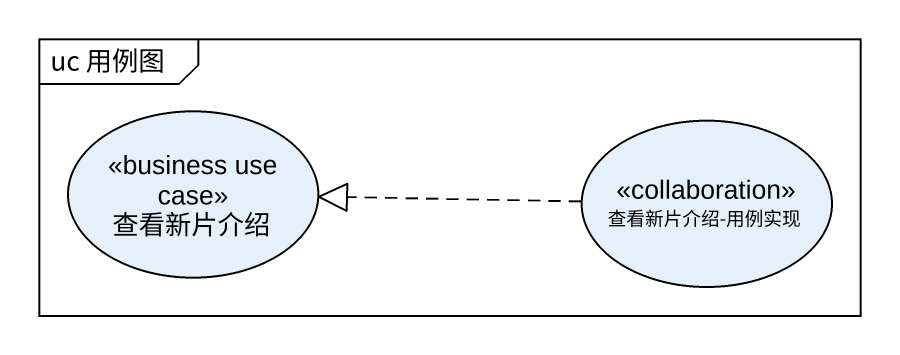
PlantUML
@startuml
mainframe uc 用例图
usecase 查看新片介绍 <<business use case>>
usecase "查看新片介绍-用例实现" as 查看新片介绍_用例实现 <<collaboration>>
查看新片介绍_用例实现 .left.|> 查看新片介绍
@enduml
